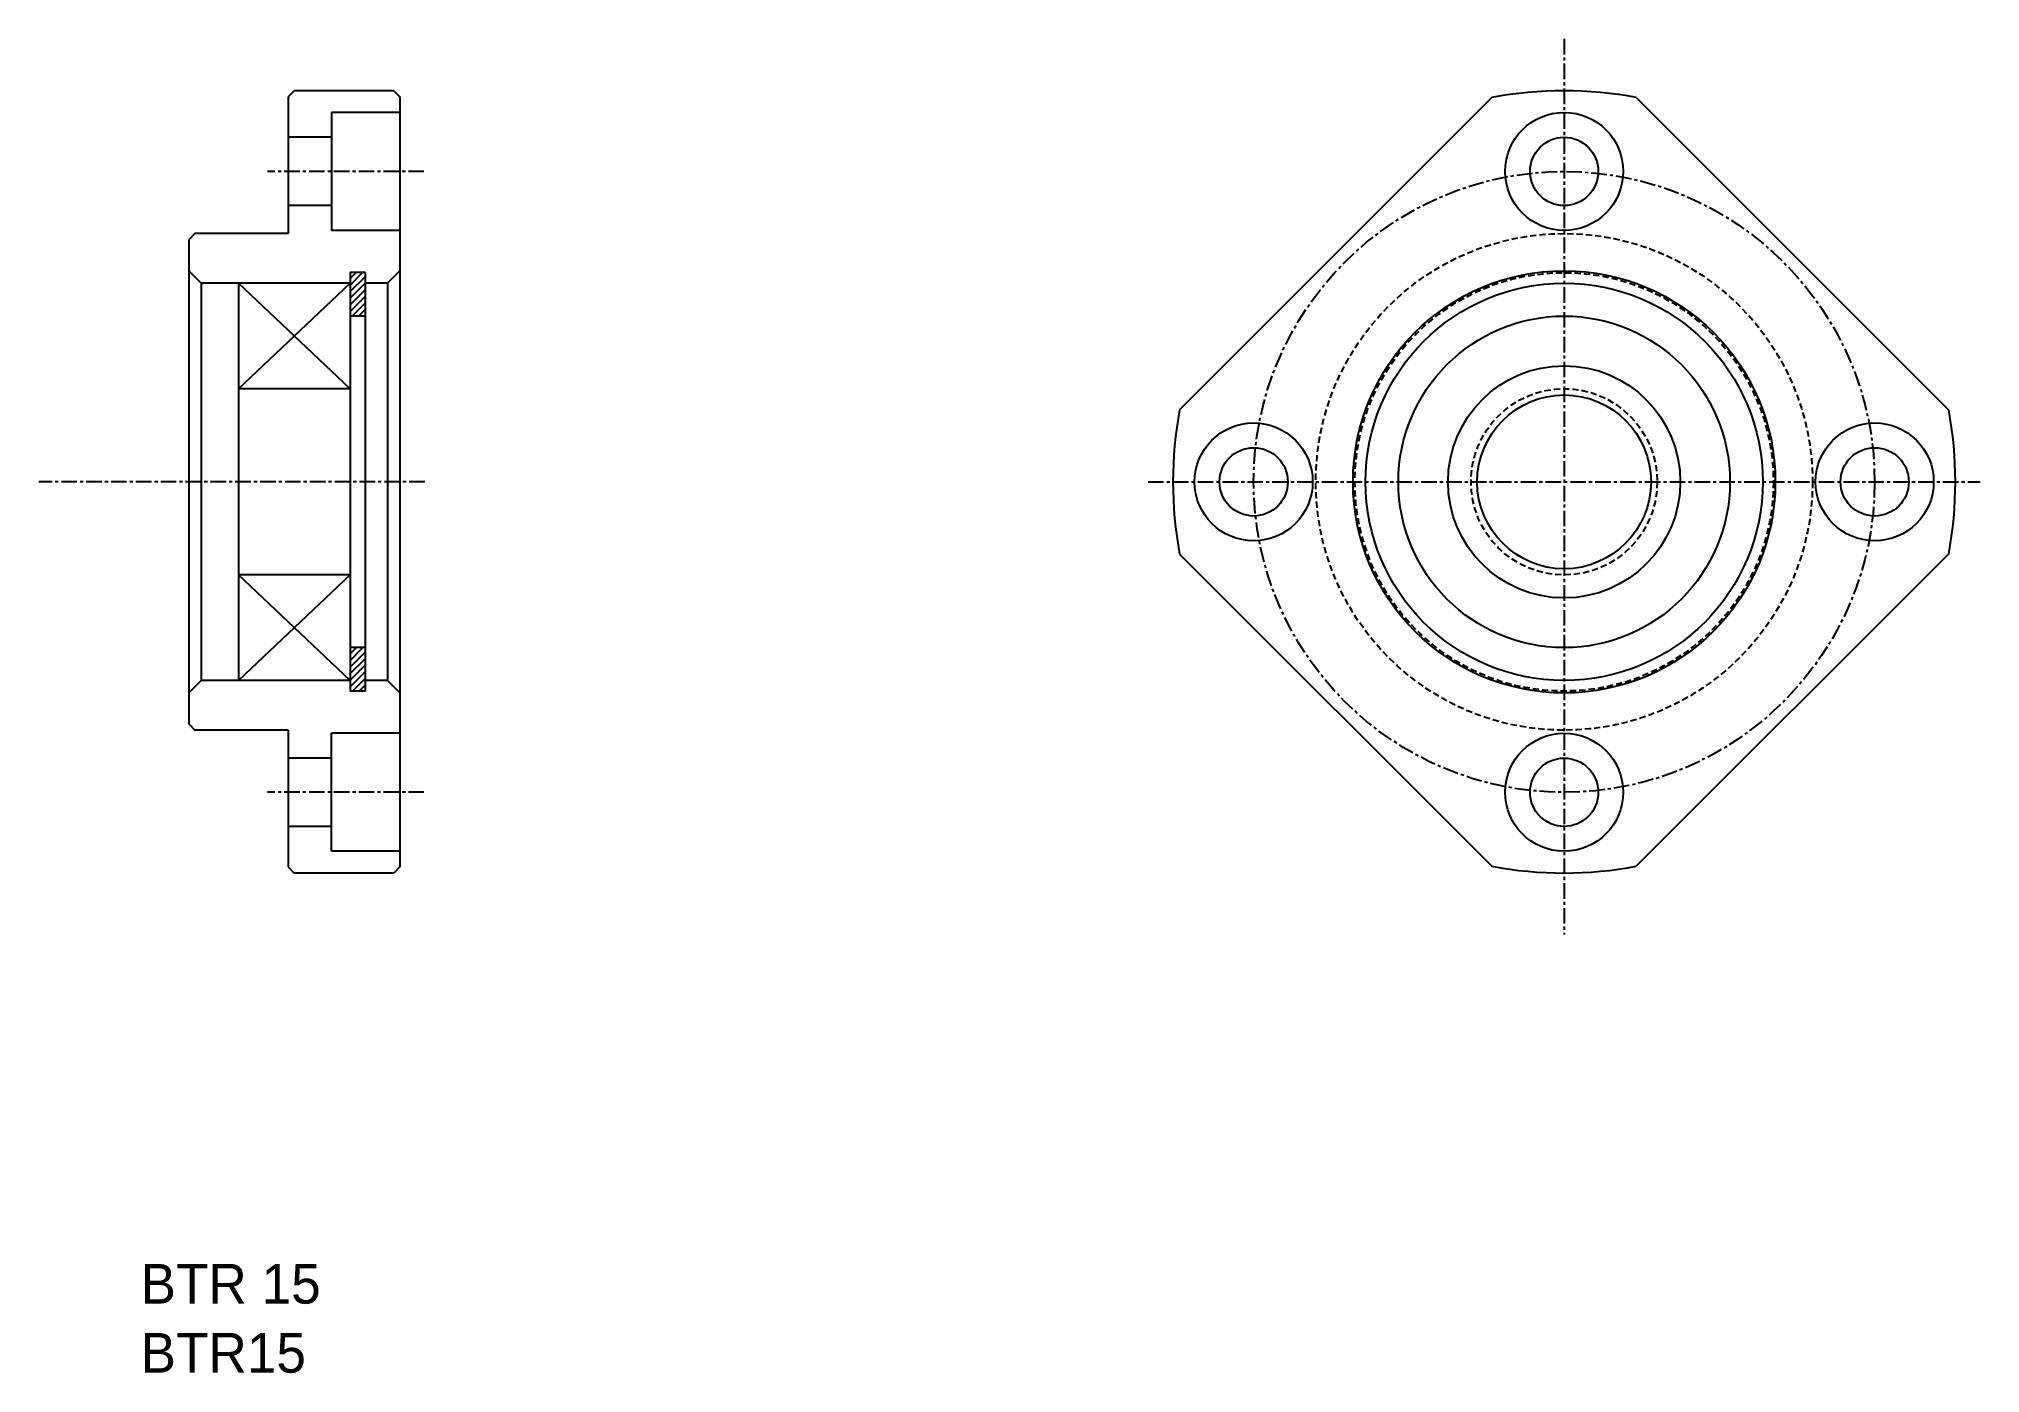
# Model space of a CAD drawing. Extents: x 25 to 182, y 32 to 140.
import ezdxf

# ---------------------------------------------------------------- set-up
doc = ezdxf.new("R2010")
doc.units = 0
doc.linetypes.add('CENTER', pattern=[2, 1.25, -0.25, 0.25, -0.25])
doc.linetypes.add('DASHED', pattern=[0.75, 0.5, -0.25])
doc.layers.get('0').update_dxf_attribs({"linetype": 'CONTINUOUS'})
doc.layers.add('CENTER', color=1, linetype='CENTER')

# ---------------------------------------------------------------- blocks, each defined once
blk = doc.blocks.new('*X20')
at = {"color": 0, "linetype": 'CONTINUOUS'}
for p, q in [((50.57, 119.85), (51.57, 120.85)), ((50.57, 120.38), (51.04, 120.85)), ((50.57, 119.32), (51.77, 120.52)), ((50.57, 118.79), (51.77, 119.99)), ((50.57, 118.26), (51.77, 119.46)), ((50.57, 117.73), (51.77, 118.93)), ((50.72, 117.35), (51.77, 118.4)), ((51.25, 117.35), (51.77, 117.87)), ((50.57, 89.62), (51.6, 90.65)), ((50.57, 90.15), (51.07, 90.65)), ((50.57, 89.09), (51.77, 90.29)), ((50.57, 88.56), (51.77, 89.76)), ((50.57, 88.03), (51.77, 89.23)), ((50.57, 87.5), (51.77, 88.7)), ((50.75, 87.15), (51.77, 88.17)), ((51.28, 87.15), (51.77, 87.64))]:
    blk.add_line(p, q, dxfattribs=at)

msp = doc.modelspace()

# ---------------------------------------------------------------- linework, layer by layer
at = {"color": 7, "linetype": 'CONTINUOUS'}
for p, q in [((46.07, 135.5), (45.57, 135)), ((45.57, 135), (45.57, 124)), ((54.07, 135.5), (46.07, 135.5)), ((54.07, 135.5), (54.57, 135)), ((54.57, 135), (54.57, 73)), ((142.5, 134.96), (117.35, 109.81)), ((154.12, 134.96), (179.26, 109.81)), ((49.07, 133.75), (49.07, 124.25)), ((54.57, 133.75), (49.07, 133.75)), ((49.07, 131.75), (45.57, 131.75)), ((49.07, 126.25), (45.57, 126.25)), ((38.07, 124), (37.57, 123.5)), ((37.57, 123.5), (37.57, 84.5)), ((45.57, 124), (38.07, 124)), ((54.57, 124.25), (49.07, 124.25)), ((38.57, 120), (37.57, 121)), ((50.57, 120.85), (50.57, 113.35)), ((51.77, 120.85), (50.57, 120.85)), ((51.77, 120.85), (51.77, 87.15)), ((53.57, 120), (54.57, 121)), ((50.57, 120), (38.57, 120)), ((38.57, 120), (38.57, 88)), ((41.57, 120), (41.57, 88)), ((50.57, 120), (50.57, 88)), ((53.57, 120), (51.77, 120)), ((53.57, 120), (53.57, 88)), ((51.77, 117.35), (50.57, 117.35)), ((50.57, 111.5), (41.57, 111.5)), ((117.35, 98.19), (142.5, 73.04)), ((179.26, 98.19), (154.12, 73.04)), ((50.57, 96.5), (41.57, 96.5)), ((50.57, 94.65), (50.57, 87.15)), ((51.77, 90.65), (50.57, 90.65)), ((38.57, 88), (37.57, 87)), ((50.57, 88), (38.57, 88)), ((53.57, 88), (51.77, 88)), ((53.57, 88), (54.57, 87)), ((51.77, 87.15), (50.57, 87.15)), ((37.57, 84.5), (38.07, 84)), ((45.57, 84), (38.07, 84)), ((45.57, 84), (45.57, 73)), ((49.07, 74.25), (49.07, 83.75)), ((54.57, 83.75), (49.07, 83.75)), ((49.07, 81.75), (45.57, 81.75)), ((49.07, 76.25), (45.57, 76.25)), ((54.57, 74.25), (49.07, 74.25)), ((45.57, 73), (46.07, 72.5)), ((54.07, 72.5), (46.07, 72.5)), ((54.57, 73), (54.07, 72.5))]:
    msp.add_line(p, q, dxfattribs=at)
at = {"color": 3, "linetype": 'CONTINUOUS'}
for p, q in [((41.57, 111.5), (50.57, 120)), ((50.57, 111.5), (41.57, 120)), ((50.57, 96.5), (41.57, 88)), ((50.57, 88), (41.57, 96.5))]:
    msp.add_line(p, q, dxfattribs=at)
at = {"color": 7, "linetype": 'CONTINUOUS'}
for centre, radius in [((148.31, 129), 4.75), ((148.31, 129), 2.75), ((148.31, 104), 16), ((148.31, 104), 9.35), ((148.31, 104), 7), ((123.31, 104), 4.75), ((173.31, 104), 4.75), ((123.31, 104), 2.75), ((173.31, 104), 2.75), ((148.31, 79), 4.75), ((148.31, 79), 2.75)]:
    msp.add_circle(centre, radius, dxfattribs=at)
at = {"color": 3, "linetype": 'DASHED'}
for radius in [20, 16.85, 7.5]:
    msp.add_circle((148.31, 104), radius, dxfattribs=at)
for radius in [17, 13.35]:
    msp.add_circle((148.31, 104), radius)
at = {"color": 7, "linetype": 'CONTINUOUS'}
for start, end in [(79.3712, 100.6287), (169.3712, 190.6287), (349.3712, 10.6287), (259.3712, 280.6287)]:
    msp.add_arc((148.31, 104), 31.5, start, end, dxfattribs=at)
at = {"layer": 'CENTER', "color": 1, "linetype": 'CENTER'}
for p, q in [((148.31, 139.68), (148.31, 67.56)), ((56.51, 129), (43.91, 129)), ((56.57, 104), (25.5, 104)), ((114.81, 104), (181.81, 104)), ((56.51, 79), (43.91, 79))]:
    msp.add_line(p, q, dxfattribs=at)
msp.add_circle((148.31, 104), 25, dxfattribs=at)

# ---------------------------------------------------------------- block references
at = {"color": 3, "linetype": 'CONTINUOUS'}
msp.add_blockref('*X20', (0, 0), dxfattribs=at)

# ---------------------------------------------------------------- texts
at = {"color": 7, "linetype": 'CONTINUOUS'}
for s, p in [('BTR 15', (33.69, 37.82)), ('BTR15', (33.69, 32.26))]:
    msp.add_text(s, height=3.2, dxfattribs=at).set_placement(p)

doc.saveas('drawing.dxf')
